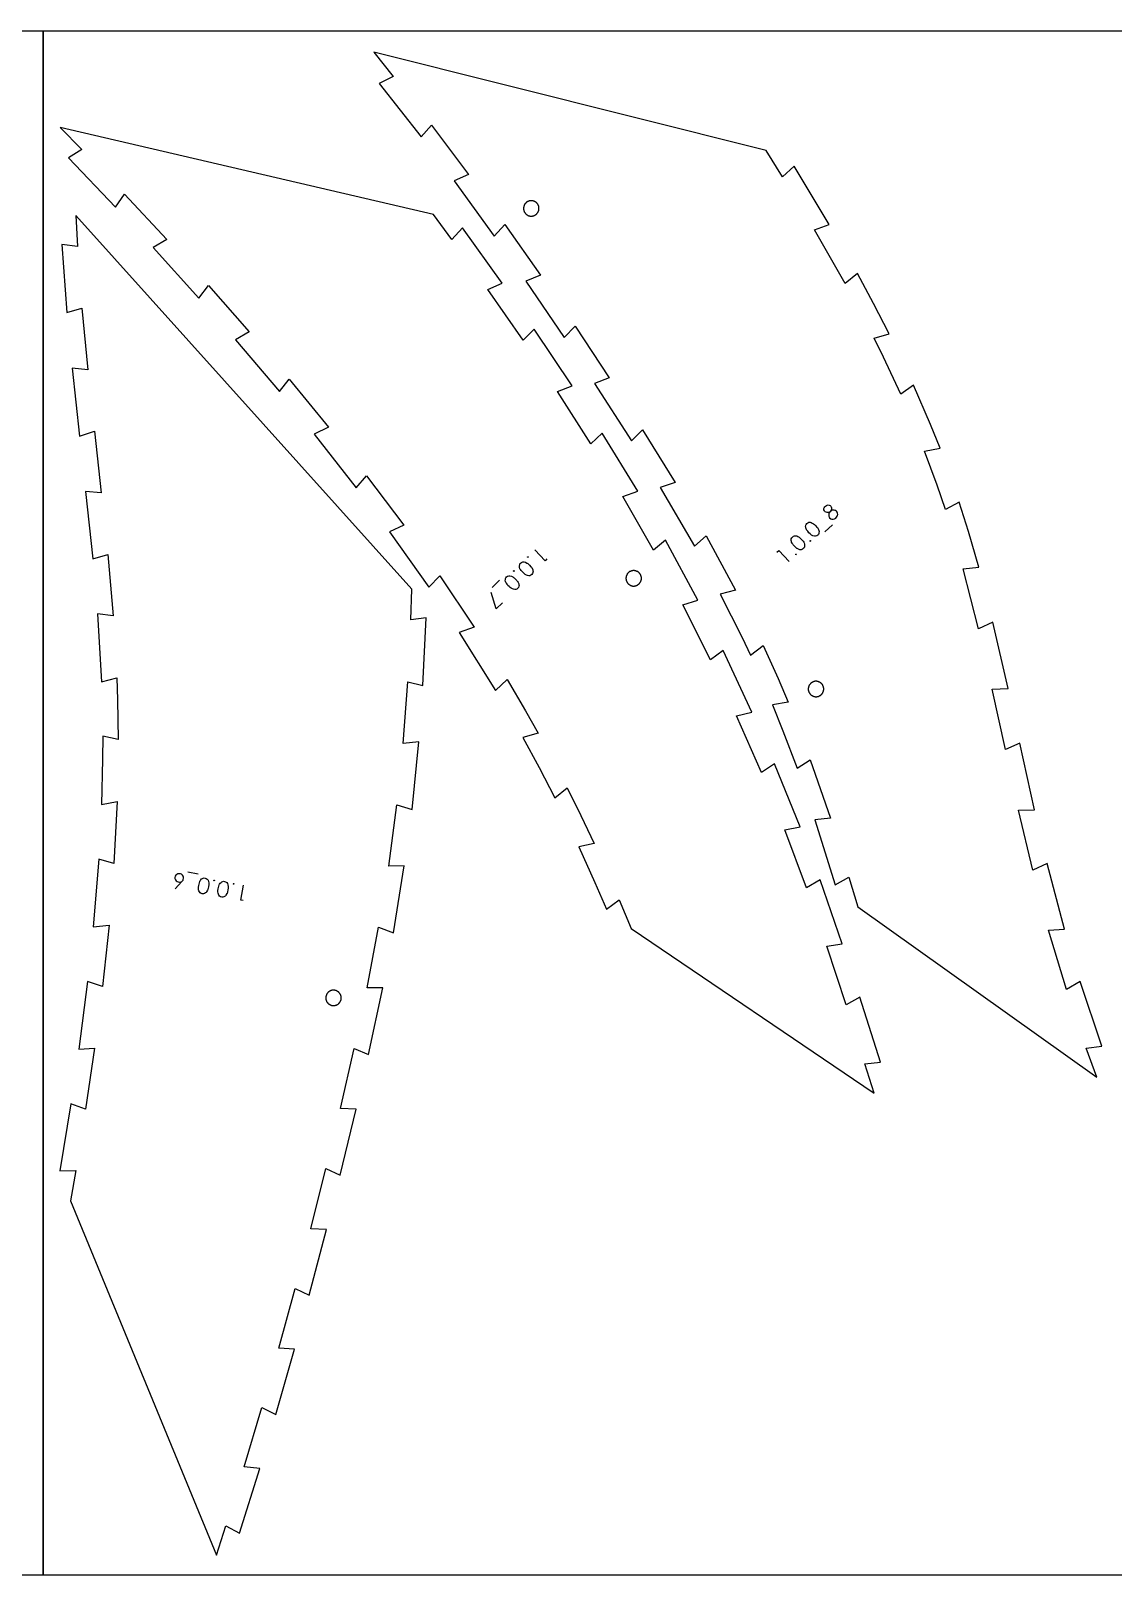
# Model space of a CAD drawing. Header units: millimetres. Extents: x -7025 to -25, y -6913 to -5913.
# Drawn here: x -2133 to -1432, y -6913 to -5913 of the extents above; entities that cross this region are included whole.
import ezdxf

# ---------------------------------------------------------------- set-up
doc = ezdxf.new("R2010")
doc.units = ezdxf.units.MM
doc.header["$MEASUREMENT"] = 0
for name, color, linetype, true_color in [('nest_4staples$re_engrave', 5, 'Continuous', 0x0000ff), ('nest_4staples$re_inner_cut', 3, 'Continuous', 0x00ff00), ('nest_4staples$re_outer_cut', 1, 'Continuous', 0xff0000), ('nest_4staples$sheet', 18, 'Continuous', 0x000000)]:
    doc.layers.add(name, color=color, linetype=linetype, true_color=true_color)

msp = doc.modelspace()

# ---------------------------------------------------------------- linework, layer by layer
at = {"layer": 'nest_4staples$re_engrave'}
for points in [[(-1614.6, -6223.6), (-1615.1, -6224.2), (-1615.6, -6224.9), (-1615.9, -6225.6), (-1616, -6226.3), (-1616, -6227), (-1615.8, -6227.6), (-1615.4, -6228.2), (-1614.7, -6228.7), (-1613.9, -6229), (-1613.1, -6229), (-1612.3, -6228.8), (-1611.4, -6228.3), (-1610.9, -6227.7), (-1610.5, -6227.1), (-1610.2, -6226.5), (-1610.1, -6225.9), (-1610.2, -6225.2), (-1610.5, -6224.5), (-1610.9, -6223.9), (-1611.4, -6223.5), (-1611.9, -6223.3), (-1612.5, -6223.2), (-1613, -6223.2), (-1613.6, -6223.2), (-1614.2, -6223.5), (-1614.9, -6223.9), (-1615.5, -6224.4), (-1616.1, -6224.6), (-1616.9, -6224.7), (-1617.6, -6224.5), (-1618.2, -6224.3), (-1618.6, -6224), (-1618.8, -6223.7), (-1619.1, -6223), (-1619.1, -6222.2), (-1618.9, -6221.6), (-1618.6, -6221), (-1618.1, -6220.5), (-1617.5, -6220.1), (-1616.9, -6219.9), (-1616.3, -6219.8), (-1615.7, -6219.9), (-1615.1, -6220.2), (-1614.7, -6220.6), (-1614.4, -6221.1), (-1614.2, -6221.7), (-1614.2, -6222.5), (-1614.4, -6223.2)], [(-1633.8, -6248.8), (-1634.6, -6248.8), (-1635.5, -6248.5), (-1636.4, -6248.1), (-1636.5, -6248), (-1636.7, -6247.9), (-1636.9, -6247.7), (-1637.3, -6247.4), (-1638.1, -6246.5), (-1639, -6245.6), (-1639.2, -6245.2), (-1639.4, -6244.9), (-1639.6, -6244.7), (-1639.7, -6244.6), (-1640, -6244), (-1640.1, -6243.4), (-1640.2, -6242.9), (-1640.3, -6242.6), (-1640.2, -6241.7), (-1639.9, -6241.1), (-1639.5, -6240.6), (-1638.8, -6240), (-1638.1, -6239.8), (-1637.4, -6239.7), (-1636.6, -6239.9), (-1636, -6240.2), (-1635.2, -6240.7), (-1634.6, -6241.1), (-1633.9, -6241.9), (-1633.2, -6242.6), (-1632.6, -6243.2), (-1632.2, -6243.9), (-1631.9, -6244.4), (-1631.6, -6245.1), (-1631.6, -6245.9), (-1631.6, -6246.5), (-1631.7, -6247.1), (-1632, -6247.6), (-1632.4, -6248.1), (-1633, -6248.5)], [(-1624.5, -6240), (-1625.3, -6240), (-1626.2, -6239.8), (-1627.1, -6239.3), (-1627.2, -6239.3), (-1627.4, -6239.1), (-1627.6, -6238.9), (-1627.9, -6238.6), (-1628.8, -6237.8), (-1629.6, -6236.8), (-1629.9, -6236.4), (-1630.1, -6236.1), (-1630.3, -6235.9), (-1630.4, -6235.8), (-1630.6, -6235.3), (-1630.8, -6234.7), (-1630.9, -6234.2), (-1631, -6233.8), (-1630.9, -6233), (-1630.6, -6232.4), (-1630.2, -6231.8), (-1629.5, -6231.3), (-1628.8, -6231), (-1628.1, -6231), (-1627.3, -6231.2), (-1626.7, -6231.5), (-1625.9, -6232), (-1625.3, -6232.4), (-1624.5, -6233.1), (-1623.9, -6233.9), (-1623.3, -6234.5), (-1622.9, -6235.2), (-1622.6, -6235.7), (-1622.3, -6236.4), (-1622.2, -6237.1), (-1622.3, -6237.8), (-1622.4, -6238.3), (-1622.7, -6238.9), (-1623.1, -6239.3), (-1623.7, -6239.8)], [(-1628, -6242.9), (-1627.8, -6242.9), (-1627.7, -6243), (-1627.6, -6243.1), (-1627.7, -6243.3), (-1627.9, -6243.4), (-1628, -6243.3), (-1628.1, -6243.1)], [(-1814, -6256.7), (-1813.3, -6256.7), (-1812.4, -6256.9), (-1811.4, -6257.4), (-1811.4, -6257.4), (-1811.2, -6257.6), (-1810.9, -6257.8), (-1810.6, -6258), (-1809.7, -6258.9), (-1808.9, -6259.8), (-1808.5, -6260.2), (-1808.3, -6260.5), (-1808.2, -6260.7), (-1808.1, -6260.8), (-1807.6, -6261.9), (-1807.5, -6262.4), (-1807.4, -6262.8), (-1807.5, -6263.6), (-1807.8, -6264.3), (-1808.2, -6264.8), (-1808.8, -6265.3), (-1809.6, -6265.6), (-1810.2, -6265.7), (-1811.1, -6265.5), (-1811.7, -6265.2), (-1812.5, -6264.8), (-1813.1, -6264.3), (-1813.9, -6263.6), (-1814.6, -6262.9), (-1815.1, -6262.3), (-1815.6, -6261.6), (-1815.9, -6261.1), (-1816.2, -6260.4), (-1816.3, -6259.7), (-1816.2, -6259), (-1816.1, -6258.5), (-1815.9, -6257.9), (-1815.5, -6257.5), (-1814.9, -6257)], [(-1810.6, -6253.7), (-1810.8, -6253.8), (-1810.9, -6253.7), (-1811, -6253.6), (-1811, -6253.4), (-1810.8, -6253.3), (-1810.6, -6253.4), (-1810.5, -6253.6)], [(-1637.3, -6251.7), (-1637.1, -6251.6), (-1637, -6251.7), (-1636.9, -6251.9), (-1637, -6252), (-1637.2, -6252.1), (-1637.3, -6252), (-1637.4, -6251.8)], [(-1823.1, -6265.7), (-1822.4, -6265.7), (-1821.5, -6265.9), (-1820.5, -6266.3), (-1820.5, -6266.4), (-1820.3, -6266.5), (-1820, -6266.7), (-1819.7, -6267), (-1818.8, -6267.8), (-1818, -6268.7), (-1817.7, -6269.1), (-1817.4, -6269.4), (-1817.3, -6269.6), (-1817.2, -6269.7), (-1816.7, -6270.9), (-1816.6, -6271.4), (-1816.5, -6271.7), (-1816.6, -6272.5), (-1816.9, -6273.2), (-1817.3, -6273.8), (-1817.9, -6274.3), (-1818.7, -6274.6), (-1819.3, -6274.6), (-1820.2, -6274.4), (-1820.8, -6274.2), (-1821.6, -6273.7), (-1822.2, -6273.3), (-1823, -6272.6), (-1823.7, -6271.9), (-1824.2, -6271.2), (-1824.7, -6270.5), (-1825, -6270), (-1825.3, -6269.4), (-1825.4, -6268.6), (-1825.3, -6268), (-1825.2, -6267.4), (-1825, -6266.9), (-1824.6, -6266.4), (-1824, -6266)], [(-1819.7, -6262.7), (-1819.9, -6262.8), (-1820.1, -6262.7), (-1820.1, -6262.5), (-1820.1, -6262.4), (-1819.9, -6262.3), (-1819.7, -6262.4), (-1819.7, -6262.5)], [(-2018.4, -6462.1), (-2017.9, -6462.7), (-2017.6, -6463.6), (-2017.4, -6464.6), (-2017.4, -6464.7), (-2017.4, -6464.9), (-2017.4, -6465.3), (-2017.4, -6465.7), (-2017.6, -6466.9), (-2017.9, -6468.1), (-2018, -6468.6), (-2018.1, -6468.9), (-2018.2, -6469.2), (-2018.3, -6469.3), (-2018.9, -6470.4), (-2019.2, -6470.7), (-2019.5, -6471), (-2020.2, -6471.4), (-2020.9, -6471.6), (-2021.6, -6471.6), (-2022.4, -6471.4), (-2023, -6470.9), (-2023.4, -6470.4), (-2023.8, -6469.6), (-2024, -6469), (-2024, -6468), (-2024, -6467.3), (-2023.9, -6466.3), (-2023.7, -6465.3), (-2023.5, -6464.5), (-2023.2, -6463.7), (-2023, -6463.1), (-2022.6, -6462.6), (-2022.1, -6462), (-2021.5, -6461.7), (-2021, -6461.4), (-2020.4, -6461.3), (-2019.8, -6461.4), (-2019.1, -6461.6)], [(-2014, -6463.2), (-2014.1, -6463.1), (-2014.2, -6462.9), (-2014.1, -6462.7), (-2013.9, -6462.7), (-2013.7, -6462.8), (-2013.7, -6463), (-2013.8, -6463.1)], [(-2005.8, -6464.4), (-2005.4, -6465), (-2005, -6465.8), (-2004.8, -6466.8), (-2004.8, -6466.9), (-2004.8, -6467.1), (-2004.8, -6467.5), (-2004.9, -6467.9), (-2005, -6469.1), (-2005.3, -6470.3), (-2005.4, -6470.8), (-2005.6, -6471.2), (-2005.6, -6471.4), (-2005.7, -6471.5), (-2006.3, -6472.6), (-2006.7, -6473), (-2006.9, -6473.2), (-2007.6, -6473.6), (-2008.3, -6473.8), (-2009, -6473.8), (-2009.8, -6473.6), (-2010.5, -6473.1), (-2010.9, -6472.6), (-2011.2, -6471.8), (-2011.4, -6471.2), (-2011.5, -6470.3), (-2011.5, -6469.5), (-2011.3, -6468.5), (-2011.2, -6467.5), (-2011, -6466.7), (-2010.7, -6465.9), (-2010.4, -6465.4), (-2010, -6464.8), (-2009.5, -6464.3), (-2009, -6463.9), (-2008.4, -6463.7), (-2007.8, -6463.5), (-2007.3, -6463.6), (-2006.5, -6463.8)], [(-2001.4, -6465.4), (-2001.5, -6465.3), (-2001.6, -6465.1), (-2001.5, -6465), (-2001.3, -6464.9), (-2001.2, -6465), (-2001.1, -6465.2), (-2001.2, -6465.4)]]:
    msp.add_lwpolyline(points, close=True, dxfattribs=at)
for points in [[(-1618.4, -6237.3), (-1613.5, -6232.7)], [(-1798.5, -6254.8), (-1799.5, -6255.9), (-1806.3, -6248.9)], [(-1649.5, -6250.3), (-1648.4, -6249.3), (-1641.7, -6256.4)], [(-1829.2, -6268.5), (-1834, -6273.3)], [(-1827.3, -6283.2), (-1831.3, -6287.1), (-1834.5, -6276.5)], [(-2039.1, -6468.4), (-2034.8, -6463.6), (-2034.4, -6463.2), (-2034.1, -6462.7), (-2033.9, -6462.3), (-2033.7, -6461.5), (-2033.8, -6460.8), (-2034.1, -6460.1), (-2034.5, -6459.5), (-2035.1, -6459), (-2035.8, -6458.7), (-2036.6, -6458.6), (-2037.4, -6458.7), (-2038.1, -6459.1), (-2038.8, -6459.6), (-2039.1, -6460.2), (-2039.3, -6461), (-2039.3, -6461.8), (-2039, -6462.5), (-2038.6, -6463.2), (-2037.9, -6463.7), (-2037.2, -6463.9), (-2036.4, -6464), (-2035.9, -6464), (-2035.4, -6463.8), (-2034.9, -6463.6), (-2034.4, -6463.2)], [(-2024.2, -6458.9), (-2030.9, -6457.7)], [(-1995.2, -6475.9), (-1996.6, -6475.7), (-1994.9, -6466)]]:
    msp.add_lwpolyline(points, dxfattribs=at)
at = {"layer": 'nest_4staples$re_inner_cut'}
for points in [[(-1805, -6024.3), (-1805.1, -6024.2), (-1805.2, -6024.1), (-1805.3, -6024), (-1805.5, -6023.9), (-1805.6, -6023.8), (-1805.7, -6023.7), (-1805.9, -6023.6), (-1806, -6023.5), (-1806.2, -6023.4), (-1806.3, -6023.3), (-1806.5, -6023.2), (-1806.7, -6023.2), (-1806.8, -6023.1), (-1807, -6023), (-1807.1, -6023), (-1807.3, -6022.9), (-1807.5, -6022.9), (-1807.6, -6022.8), (-1807.8, -6022.8), (-1808, -6022.8), (-1808.2, -6022.8), (-1808.3, -6022.8), (-1808.5, -6022.8), (-1808.7, -6022.8), (-1808.9, -6022.8), (-1809, -6022.8), (-1809.2, -6022.8), (-1809.4, -6022.8), (-1809.5, -6022.8), (-1809.7, -6022.9), (-1809.9, -6022.9), (-1810.1, -6023), (-1810.2, -6023), (-1810.4, -6023.1), (-1810.5, -6023.1), (-1810.7, -6023.2), (-1810.9, -6023.3), (-1811, -6023.4), (-1811.2, -6023.5), (-1811.3, -6023.5), (-1811.5, -6023.6), (-1811.6, -6023.7), (-1811.7, -6023.9), (-1811.9, -6024), (-1812, -6024.1), (-1812.1, -6024.2), (-1812.2, -6024.3), (-1812.4, -6024.5), (-1812.5, -6024.6), (-1812.6, -6024.7), (-1812.7, -6024.9), (-1812.8, -6025), (-1812.9, -6025.1), (-1813, -6025.3), (-1813, -6025.5), (-1813.1, -6025.6), (-1813.2, -6025.8), (-1813.3, -6025.9), (-1813.3, -6026.1), (-1813.4, -6026.3), (-1813.4, -6026.4), (-1813.5, -6026.6), (-1813.5, -6026.8), (-1813.5, -6026.9), (-1813.6, -6027.1), (-1813.6, -6027.3), (-1813.6, -6027.4), (-1813.6, -6027.6), (-1813.6, -6027.8), (-1813.6, -6028), (-1813.6, -6028.1), (-1813.6, -6028.3), (-1813.6, -6028.5), (-1813.5, -6028.7), (-1813.5, -6028.8), (-1813.4, -6029), (-1813.4, -6029.2), (-1813.4, -6029.3), (-1813.3, -6029.5), (-1813.2, -6029.7), (-1813.2, -6029.8), (-1813.1, -6030), (-1813, -6030.1), (-1812.9, -6030.3), (-1812.8, -6030.4), (-1812.7, -6030.6), (-1812.6, -6030.7), (-1812.5, -6030.8), (-1812.4, -6031), (-1812.3, -6031.1), (-1812.2, -6031.2), (-1812.1, -6031.4), (-1811.9, -6031.5), (-1811.8, -6031.6), (-1811.7, -6031.7), (-1811.5, -6031.8), (-1811.4, -6031.9), (-1811.2, -6032), (-1811.1, -6032.1), (-1810.9, -6032.2), (-1810.8, -6032.3), (-1810.6, -6032.3), (-1810.5, -6032.4), (-1810.3, -6032.5), (-1810.2, -6032.5), (-1810, -6032.6), (-1809.8, -6032.6), (-1809.6, -6032.6), (-1809.5, -6032.7), (-1809.3, -6032.7), (-1809.1, -6032.7), (-1809, -6032.7), (-1808.8, -6032.8), (-1808.6, -6032.8), (-1808.4, -6032.8), (-1808.3, -6032.7), (-1808.1, -6032.7), (-1807.9, -6032.7), (-1807.8, -6032.7), (-1807.6, -6032.6), (-1807.4, -6032.6), (-1807.2, -6032.6), (-1807.1, -6032.5), (-1806.9, -6032.5), (-1806.8, -6032.4), (-1806.6, -6032.3), (-1806.4, -6032.3), (-1806.3, -6032.2), (-1806.1, -6032.1), (-1806, -6032), (-1805.8, -6031.9), (-1805.7, -6031.8), (-1805.5, -6031.7), (-1805.4, -6031.6), (-1805.3, -6031.5), (-1805.2, -6031.4), (-1805, -6031.3), (-1804.9, -6031.1), (-1804.8, -6031), (-1804.7, -6030.9), (-1804.6, -6030.7), (-1804.5, -6030.6), (-1804.4, -6030.4), (-1804.3, -6030.3), (-1804.2, -6030.1), (-1804.1, -6030), (-1804.1, -6029.8), (-1804, -6029.7), (-1803.9, -6029.5), (-1803.9, -6029.3), (-1803.8, -6029.2), (-1803.8, -6029), (-1803.7, -6028.8), (-1803.7, -6028.7), (-1803.7, -6028.5), (-1803.6, -6028.3), (-1803.6, -6028.2), (-1803.6, -6028), (-1803.6, -6027.8), (-1803.6, -6027.6), (-1803.6, -6027.5), (-1803.6, -6027.3), (-1803.6, -6027.1), (-1803.7, -6026.9), (-1803.7, -6026.8), (-1803.7, -6026.6), (-1803.8, -6026.4), (-1803.8, -6026.3), (-1803.9, -6026.1), (-1803.9, -6025.9), (-1804, -6025.8), (-1804.1, -6025.6), (-1804.2, -6025.5), (-1804.2, -6025.3), (-1804.3, -6025.2), (-1804.4, -6025), (-1804.5, -6024.9), (-1804.6, -6024.7), (-1804.7, -6024.6), (-1804.8, -6024.5)], [(-1745.8, -6270.8), (-1745.7, -6270.9), (-1745.6, -6271), (-1745.5, -6271.2), (-1745.3, -6271.3), (-1745.2, -6271.4), (-1745, -6271.5), (-1744.9, -6271.6), (-1744.7, -6271.6), (-1744.6, -6271.7), (-1744.4, -6271.8), (-1744.3, -6271.9), (-1744.1, -6271.9), (-1744, -6272), (-1743.8, -6272.1), (-1743.6, -6272.1), (-1743.5, -6272.2), (-1743.3, -6272.2), (-1743.1, -6272.2), (-1743, -6272.3), (-1742.8, -6272.3), (-1742.6, -6272.3), (-1742.4, -6272.3), (-1742.3, -6272.3), (-1742.1, -6272.3), (-1741.9, -6272.3), (-1741.7, -6272.3), (-1741.6, -6272.2), (-1741.4, -6272.2), (-1741.2, -6272.2), (-1741.1, -6272.1), (-1740.9, -6272.1), (-1740.7, -6272), (-1740.6, -6272), (-1740.4, -6271.9), (-1740.2, -6271.9), (-1740.1, -6271.8), (-1739.9, -6271.7), (-1739.8, -6271.6), (-1739.6, -6271.5), (-1739.5, -6271.4), (-1739.3, -6271.3), (-1739.2, -6271.2), (-1739.1, -6271.1), (-1738.9, -6271), (-1738.8, -6270.9), (-1738.7, -6270.8), (-1738.6, -6270.6), (-1738.5, -6270.5), (-1738.3, -6270.4), (-1738.2, -6270.2), (-1738.1, -6270.1), (-1738, -6270), (-1738, -6269.8), (-1737.9, -6269.7), (-1737.8, -6269.5), (-1737.7, -6269.3), (-1737.6, -6269.2), (-1737.6, -6269), (-1737.5, -6268.9), (-1737.5, -6268.7), (-1737.4, -6268.5), (-1737.4, -6268.4), (-1737.4, -6268.2), (-1737.3, -6268), (-1737.3, -6267.8), (-1737.3, -6267.7), (-1737.3, -6267.5), (-1737.3, -6267.3), (-1737.3, -6267.1), (-1737.3, -6267), (-1737.3, -6266.8), (-1737.3, -6266.6), (-1737.3, -6266.5), (-1737.4, -6266.3), (-1737.4, -6266.1), (-1737.5, -6265.9), (-1737.5, -6265.8), (-1737.6, -6265.6), (-1737.6, -6265.5), (-1737.7, -6265.3), (-1737.8, -6265.1), (-1737.8, -6265), (-1737.9, -6264.8), (-1738, -6264.7), (-1738.1, -6264.5), (-1738.2, -6264.4), (-1738.3, -6264.3), (-1738.4, -6264.1), (-1738.5, -6264), (-1738.7, -6263.9), (-1738.8, -6263.7), (-1738.9, -6263.6), (-1739, -6263.5), (-1739.2, -6263.4), (-1739.3, -6263.3), (-1739.4, -6263.2), (-1739.6, -6263.1), (-1739.7, -6263), (-1739.9, -6262.9), (-1740, -6262.8), (-1740.2, -6262.8), (-1740.4, -6262.7), (-1740.5, -6262.6), (-1740.7, -6262.6), (-1740.8, -6262.5), (-1741, -6262.5), (-1741.2, -6262.4), (-1741.4, -6262.4), (-1741.5, -6262.4), (-1741.7, -6262.3), (-1741.9, -6262.3), (-1742, -6262.3), (-1742.2, -6262.3), (-1742.4, -6262.3), (-1742.6, -6262.3), (-1742.7, -6262.3), (-1742.9, -6262.3), (-1743.1, -6262.4), (-1743.2, -6262.4), (-1743.4, -6262.4), (-1743.6, -6262.5), (-1743.8, -6262.5), (-1743.9, -6262.6), (-1744.1, -6262.6), (-1744.2, -6262.7), (-1744.4, -6262.8), (-1744.6, -6262.8), (-1744.7, -6262.9), (-1744.9, -6263), (-1745, -6263.1), (-1745.1, -6263.2), (-1745.3, -6263.3), (-1745.4, -6263.4), (-1745.6, -6263.5), (-1745.7, -6263.6), (-1745.8, -6263.8), (-1745.9, -6263.9), (-1746.1, -6264), (-1746.2, -6264.1), (-1746.3, -6264.3), (-1746.4, -6264.4), (-1746.5, -6264.6), (-1746.6, -6264.7), (-1746.6, -6264.9), (-1746.7, -6265), (-1746.8, -6265.2), (-1746.9, -6265.3), (-1746.9, -6265.5), (-1747, -6265.7), (-1747.1, -6265.8), (-1747.1, -6266), (-1747.1, -6266.2), (-1747.2, -6266.3), (-1747.2, -6266.5), (-1747.2, -6266.7), (-1747.3, -6266.8), (-1747.3, -6267), (-1747.3, -6267.2), (-1747.3, -6267.4), (-1747.3, -6267.5), (-1747.3, -6267.7), (-1747.2, -6267.9), (-1747.2, -6268.1), (-1747.2, -6268.2), (-1747.2, -6268.4), (-1747.1, -6268.6), (-1747.1, -6268.7), (-1747, -6268.9), (-1747, -6269.1), (-1746.9, -6269.2), (-1746.8, -6269.4), (-1746.7, -6269.5), (-1746.7, -6269.7), (-1746.6, -6269.8), (-1746.5, -6270), (-1746.4, -6270.1), (-1746.3, -6270.3), (-1746.2, -6270.4), (-1746.1, -6270.5), (-1746, -6270.7)], [(-1620.6, -6335.6), (-1620.7, -6335.4), (-1620.8, -6335.3), (-1620.9, -6335.2), (-1621.1, -6335.1), (-1621.2, -6335), (-1621.4, -6334.9), (-1621.5, -6334.8), (-1621.6, -6334.7), (-1621.8, -6334.6), (-1621.9, -6334.5), (-1622.1, -6334.5), (-1622.3, -6334.4), (-1622.4, -6334.3), (-1622.6, -6334.3), (-1622.8, -6334.2), (-1622.9, -6334.2), (-1623.1, -6334.1), (-1623.3, -6334.1), (-1623.4, -6334.1), (-1623.6, -6334), (-1623.8, -6334), (-1623.9, -6334), (-1624.1, -6334), (-1624.3, -6334), (-1624.5, -6334), (-1624.6, -6334), (-1624.8, -6334), (-1625, -6334), (-1625.2, -6334.1), (-1625.3, -6334.1), (-1625.5, -6334.2), (-1625.7, -6334.2), (-1625.8, -6334.3), (-1626, -6334.3), (-1626.1, -6334.4), (-1626.3, -6334.4), (-1626.5, -6334.5), (-1626.6, -6334.6), (-1626.8, -6334.7), (-1626.9, -6334.8), (-1627.1, -6334.9), (-1627.2, -6335), (-1627.3, -6335.1), (-1627.5, -6335.2), (-1627.6, -6335.3), (-1627.7, -6335.4), (-1627.8, -6335.6), (-1628, -6335.7), (-1628.1, -6335.8), (-1628.2, -6336), (-1628.3, -6336.1), (-1628.4, -6336.2), (-1628.5, -6336.4), (-1628.6, -6336.5), (-1628.7, -6336.7), (-1628.7, -6336.8), (-1628.8, -6337), (-1628.9, -6337.2), (-1628.9, -6337.3), (-1629, -6337.5), (-1629, -6337.7), (-1629.1, -6337.8), (-1629.1, -6338), (-1629.1, -6338.2), (-1629.2, -6338.3), (-1629.2, -6338.5), (-1629.2, -6338.7), (-1629.2, -6338.9), (-1629.2, -6339), (-1629.2, -6339.2), (-1629.2, -6339.4), (-1629.2, -6339.5), (-1629.2, -6339.7), (-1629.1, -6339.9), (-1629.1, -6340.1), (-1629.1, -6340.2), (-1629, -6340.4), (-1629, -6340.6), (-1628.9, -6340.7), (-1628.8, -6340.9), (-1628.8, -6341), (-1628.7, -6341.2), (-1628.6, -6341.4), (-1628.5, -6341.5), (-1628.4, -6341.7), (-1628.3, -6341.8), (-1628.2, -6341.9), (-1628.1, -6342.1), (-1628, -6342.2), (-1627.9, -6342.3), (-1627.8, -6342.5), (-1627.7, -6342.6), (-1627.6, -6342.7), (-1627.4, -6342.8), (-1627.3, -6342.9), (-1627.1, -6343), (-1627, -6343.1), (-1626.9, -6343.2), (-1626.7, -6343.3), (-1626.6, -6343.4), (-1626.4, -6343.5), (-1626.2, -6343.6), (-1626.1, -6343.6), (-1625.9, -6343.7), (-1625.8, -6343.7), (-1625.6, -6343.8), (-1625.4, -6343.8), (-1625.3, -6343.9), (-1625.1, -6343.9), (-1624.9, -6343.9), (-1624.7, -6344), (-1624.6, -6344), (-1624.4, -6344), (-1624.2, -6344), (-1624, -6344), (-1623.9, -6344), (-1623.7, -6344), (-1623.5, -6343.9), (-1623.4, -6343.9), (-1623.2, -6343.9), (-1623, -6343.8), (-1622.9, -6343.8), (-1622.7, -6343.8), (-1622.5, -6343.7), (-1622.4, -6343.6), (-1622.2, -6343.6), (-1622, -6343.5), (-1621.9, -6343.4), (-1621.7, -6343.3), (-1621.6, -6343.2), (-1621.4, -6343.1), (-1621.3, -6343.1), (-1621.2, -6342.9), (-1621, -6342.8), (-1620.9, -6342.7), (-1620.8, -6342.6), (-1620.6, -6342.5), (-1620.5, -6342.4), (-1620.4, -6342.2), (-1620.3, -6342.1), (-1620.2, -6342), (-1620.1, -6341.8), (-1620, -6341.7), (-1619.9, -6341.5), (-1619.8, -6341.4), (-1619.7, -6341.2), (-1619.7, -6341.1), (-1619.6, -6340.9), (-1619.5, -6340.7), (-1619.5, -6340.6), (-1619.4, -6340.4), (-1619.4, -6340.2), (-1619.3, -6340.1), (-1619.3, -6339.9), (-1619.3, -6339.7), (-1619.2, -6339.6), (-1619.2, -6339.4), (-1619.2, -6339.2), (-1619.2, -6339), (-1619.2, -6338.9), (-1619.2, -6338.7), (-1619.2, -6338.5), (-1619.3, -6338.3), (-1619.3, -6338.2), (-1619.3, -6338), (-1619.3, -6337.8), (-1619.4, -6337.7), (-1619.4, -6337.5), (-1619.5, -6337.3), (-1619.6, -6337.2), (-1619.6, -6337), (-1619.7, -6336.9), (-1619.8, -6336.7), (-1619.9, -6336.5), (-1619.9, -6336.4), (-1620, -6336.3), (-1620.1, -6336.1), (-1620.2, -6336), (-1620.3, -6335.8), (-1620.4, -6335.7)], [(-1941.6, -6538.2), (-1941.6, -6538.3), (-1941.6, -6538.5), (-1941.7, -6538.7), (-1941.7, -6538.8), (-1941.7, -6539), (-1941.7, -6539.2), (-1941.7, -6539.4), (-1941.6, -6539.5), (-1941.6, -6539.7), (-1941.6, -6539.9), (-1941.6, -6540), (-1941.5, -6540.2), (-1941.5, -6540.4), (-1941.4, -6540.6), (-1941.4, -6540.7), (-1941.3, -6540.9), (-1941.2, -6541), (-1941.2, -6541.2), (-1941.1, -6541.4), (-1941, -6541.5), (-1940.9, -6541.7), (-1940.8, -6541.8), (-1940.7, -6541.9), (-1940.6, -6542.1), (-1940.5, -6542.2), (-1940.4, -6542.3), (-1940.3, -6542.5), (-1940.2, -6542.6), (-1940, -6542.7), (-1939.9, -6542.8), (-1939.8, -6542.9), (-1939.6, -6543), (-1939.5, -6543.1), (-1939.3, -6543.2), (-1939.2, -6543.3), (-1939, -6543.4), (-1938.9, -6543.5), (-1938.7, -6543.6), (-1938.6, -6543.6), (-1938.4, -6543.7), (-1938.3, -6543.8), (-1938.1, -6543.8), (-1937.9, -6543.9), (-1937.7, -6543.9), (-1937.6, -6543.9), (-1937.4, -6544), (-1937.2, -6544), (-1937.1, -6544), (-1936.9, -6544), (-1936.7, -6544), (-1936.5, -6544), (-1936.4, -6544), (-1936.2, -6544), (-1936, -6544), (-1935.9, -6544), (-1935.7, -6543.9), (-1935.5, -6543.9), (-1935.3, -6543.8), (-1935.2, -6543.8), (-1935, -6543.7), (-1934.8, -6543.7), (-1934.7, -6543.6), (-1934.5, -6543.5), (-1934.4, -6543.5), (-1934.2, -6543.4), (-1934.1, -6543.3), (-1933.9, -6543.2), (-1933.8, -6543.1), (-1933.6, -6543), (-1933.5, -6542.9), (-1933.4, -6542.8), (-1933.2, -6542.7), (-1933.1, -6542.5), (-1933, -6542.4), (-1932.9, -6542.3), (-1932.8, -6542.2), (-1932.7, -6542), (-1932.6, -6541.9), (-1932.5, -6541.7), (-1932.4, -6541.6), (-1932.3, -6541.4), (-1932.2, -6541.3), (-1932.1, -6541.1), (-1932.1, -6541), (-1932, -6540.8), (-1931.9, -6540.6), (-1931.9, -6540.5), (-1931.8, -6540.3), (-1931.8, -6540.1), (-1931.8, -6540), (-1931.7, -6539.8), (-1931.7, -6539.6), (-1931.7, -6539.5), (-1931.7, -6539.3), (-1931.7, -6539.1), (-1931.7, -6538.9), (-1931.7, -6538.8), (-1931.7, -6538.6), (-1931.7, -6538.4), (-1931.7, -6538.2), (-1931.8, -6538.1), (-1931.8, -6537.9), (-1931.8, -6537.7), (-1931.9, -6537.6), (-1931.9, -6537.4), (-1932, -6537.2), (-1932.1, -6537.1), (-1932.1, -6536.9), (-1932.2, -6536.8), (-1932.3, -6536.6), (-1932.4, -6536.5), (-1932.5, -6536.3), (-1932.6, -6536.2), (-1932.7, -6536), (-1932.8, -6535.9), (-1932.9, -6535.8), (-1933, -6535.6), (-1933.1, -6535.5), (-1933.2, -6535.4), (-1933.4, -6535.3), (-1933.5, -6535.2), (-1933.6, -6535), (-1933.8, -6534.9), (-1933.9, -6534.8), (-1934.1, -6534.8), (-1934.2, -6534.7), (-1934.4, -6534.6), (-1934.5, -6534.5), (-1934.7, -6534.4), (-1934.8, -6534.4), (-1935, -6534.3), (-1935.2, -6534.2), (-1935.3, -6534.2), (-1935.5, -6534.2), (-1935.7, -6534.1), (-1935.8, -6534.1), (-1936, -6534.1), (-1936.2, -6534), (-1936.4, -6534), (-1936.5, -6534), (-1936.7, -6534), (-1936.9, -6534), (-1937.1, -6534), (-1937.2, -6534.1), (-1937.4, -6534.1), (-1937.6, -6534.1), (-1937.7, -6534.1), (-1937.9, -6534.2), (-1938.1, -6534.2), (-1938.2, -6534.3), (-1938.4, -6534.3), (-1938.6, -6534.4), (-1938.7, -6534.5), (-1938.9, -6534.5), (-1939, -6534.6), (-1939.2, -6534.7), (-1939.3, -6534.8), (-1939.5, -6534.9), (-1939.6, -6535), (-1939.8, -6535.1), (-1939.9, -6535.2), (-1940, -6535.3), (-1940.2, -6535.4), (-1940.3, -6535.6), (-1940.4, -6535.7), (-1940.5, -6535.8), (-1940.6, -6536), (-1940.7, -6536.1), (-1940.8, -6536.2), (-1940.9, -6536.4), (-1941, -6536.5), (-1941.1, -6536.7), (-1941.2, -6536.8), (-1941.2, -6537), (-1941.3, -6537.2), (-1941.4, -6537.3), (-1941.4, -6537.5), (-1941.5, -6537.6), (-1941.5, -6537.8), (-1941.6, -6538)]]:
    msp.add_lwpolyline(points, close=True, dxfattribs=at)
at = {"layer": 'nest_4staples$re_outer_cut'}
for points in [[(-1442.3, -6590.3), (-1449.2, -6571.5), (-1439.1, -6570.2), (-1453.2, -6528.4), (-1462, -6533.5), (-1473.6, -6495.1), (-1463.4, -6494.5), (-1474.6, -6451.9), (-1483.8, -6456.4), (-1493, -6417.4), (-1482.8, -6417.2), (-1492.2, -6374.1), (-1501.5, -6378.2), (-1510.1, -6339), (-1499.9, -6338.7), (-1509.7, -6295.8), (-1519, -6300), (-1529, -6261.1), (-1518.8, -6260.2), (-1525.5, -6237), (-1531.5, -6218), (-1540.4, -6222.7), (-1545.8, -6206.9), (-1553.9, -6185), (-1543.9, -6183), (-1550, -6167.7), (-1561, -6142.3), (-1569.4, -6148), (-1580.6, -6124.1), (-1586.6, -6111.8), (-1576.9, -6109), (-1587, -6089.4), (-1597.4, -6070), (-1605.3, -6076.4), (-1625.2, -6041.6), (-1615.6, -6038.1), (-1638.4, -6000.4), (-1645.9, -6007.3), (-1656.6, -5990.3), (-1910.6, -5926.7), (-1898, -5942.3), (-1907.1, -5946.9), (-1879.9, -5981.5), (-1873.3, -5973.8), (-1849.2, -6005.8), (-1858.5, -6010), (-1832.7, -6045.7), (-1825.7, -6038.2), (-1802.7, -6071), (-1812.1, -6074.9), (-1787.4, -6111.4), (-1780.2, -6104.1), (-1758.1, -6137.4), (-1767.6, -6141.2), (-1743.8, -6178.2), (-1736.5, -6171.1), (-1715.5, -6205.2), (-1725.1, -6208.5), (-1703, -6246.6), (-1695.4, -6239.8), (-1676.3, -6275), (-1686.2, -6277.6), (-1672.1, -6305.7), (-1666.6, -6317.1), (-1658.5, -6310.9), (-1648.8, -6332.2), (-1642.3, -6347.5), (-1652.4, -6349.3), (-1645.7, -6366), (-1636.5, -6390.3), (-1627.9, -6384.8), (-1614.9, -6422.7), (-1625, -6423.8), (-1611.8, -6465.8), (-1602.9, -6460.9), (-1597.1, -6480)], [(-2113.7, -5975.3), (-2099.6, -5989.6), (-2108.3, -5995.1), (-2077.8, -6027), (-2071.9, -6018.6), (-2044.6, -6047.9), (-2053.4, -6053.1), (-2023.8, -6085.9), (-2017.7, -6077.7), (-1991.3, -6107.8), (-2000.2, -6112.8), (-1971.7, -6146.4), (-1965.4, -6138.4), (-1940, -6169.4), (-1949.1, -6174), (-1921.9, -6208.7), (-1915.3, -6200.9), (-1891.2, -6233), (-1900.5, -6237.2), (-1874.9, -6273.1), (-1867.9, -6265.6), (-1845.6, -6298.9), (-1855.2, -6302.5), (-1831.8, -6339.9), (-1824.3, -6332.9), (-1812.4, -6353.1), (-1804.2, -6367.6), (-1814, -6370.5), (-1803.5, -6389.9), (-1793.3, -6409.4), (-1785.4, -6403), (-1776.5, -6420.9), (-1767.8, -6439), (-1777.8, -6441.2), (-1767.4, -6464.2), (-1759.9, -6481.5), (-1751.6, -6475.6), (-1743.9, -6494.1), (-1586.6, -6600.8), (-1592.7, -6581.7), (-1582.5, -6580.6), (-1595.9, -6538.6), (-1604.8, -6543.6), (-1617.3, -6505.5), (-1607.2, -6504.1), (-1621.6, -6462.5), (-1630.4, -6467.7), (-1644.5, -6430.2), (-1634.5, -6428.3), (-1651, -6387.5), (-1659.5, -6393.1), (-1675.6, -6356.4), (-1665.7, -6354), (-1684.4, -6314.1), (-1692.5, -6320.2), (-1710.5, -6284.4), (-1700.8, -6281.5), (-1721.6, -6242.7), (-1729.4, -6249.1), (-1749.3, -6214.4), (-1739.7, -6210.9), (-1762.6, -6173.3), (-1770.1, -6180.2), (-1791.6, -6146.4), (-1782.2, -6142.6), (-1806.7, -6106), (-1813.9, -6113.2), (-1836.8, -6080.3), (-1827.5, -6076.1), (-1853.2, -6040.4), (-1860.1, -6047.8), (-1872, -6031.7)], [(-2103.6, -6032.4), (-2102.5, -6052.4), (-2112.6, -6051.1), (-2109.4, -6095.1), (-2099.6, -6092.3), (-2095.8, -6132.2), (-2105.9, -6131.3), (-2101.2, -6175.2), (-2091.4, -6172.1), (-2087, -6211.9), (-2097.2, -6211), (-2092.6, -6254.8), (-2082.8, -6251.8), (-2079.4, -6291.7), (-2089.5, -6290.3), (-2086.9, -6334.3), (-2077, -6331.7), (-2076.5, -6345.9), (-2076.1, -6371.8), (-2086.1, -6369.6), (-2086.2, -6384.4), (-2086.8, -6413.7), (-2076.8, -6411.9), (-2078.8, -6451.9), (-2088.6, -6449.1), (-2092.2, -6493.1), (-2082, -6491.9), (-2086.3, -6531.7), (-2096, -6528.5), (-2101.6, -6572.2), (-2091.5, -6571.5), (-2097.3, -6611.1), (-2106.8, -6607.6), (-2113.8, -6651.1), (-2103.6, -6650.7), (-2107, -6670.5), (-2012.5, -6899.9), (-2006.4, -6880.9), (-1997.5, -6885.7), (-1984.4, -6843.7), (-1994.6, -6842.6), (-1983.1, -6804.3), (-1974.1, -6808.9), (-1962, -6766.6), (-1972.1, -6765.8), (-1961.5, -6727.2), (-1952.4, -6731.6), (-1941.2, -6689.1), (-1951.4, -6688.5), (-1941.6, -6649.6), (-1932.3, -6653.9), (-1922, -6611.1), (-1932.2, -6610.7), (-1923.2, -6571.7), (-1913.9, -6575.7), (-1904.7, -6532.6), (-1914.9, -6532.5), (-1907.5, -6493.2), (-1897.9, -6496.8), (-1890.8, -6453.4), (-1900.9, -6453.7), (-1895.6, -6414), (-1885.8, -6417.1), (-1881.4, -6373.3), (-1891.5, -6374.2), (-1888.6, -6334.3), (-1878.8, -6336.8), (-1876.6, -6292.8), (-1886.6, -6294.3), (-1885.9, -6274.3)]]:
    msp.add_lwpolyline(points, close=True, dxfattribs=at)
at = {"layer": 'nest_4staples$sheet'}
for points in [[(-2824.6, -6912.8), (-2824.6, -5912.8), (-2124.6, -5912.8), (-2124.6, -6912.8)], [(-2124.6, -6912.8), (-2124.6, -5912.8), (-1424.6, -5912.8), (-1424.6, -6912.8)]]:
    msp.add_lwpolyline(points, close=True, dxfattribs=at)

doc.saveas('drawing.dxf')
